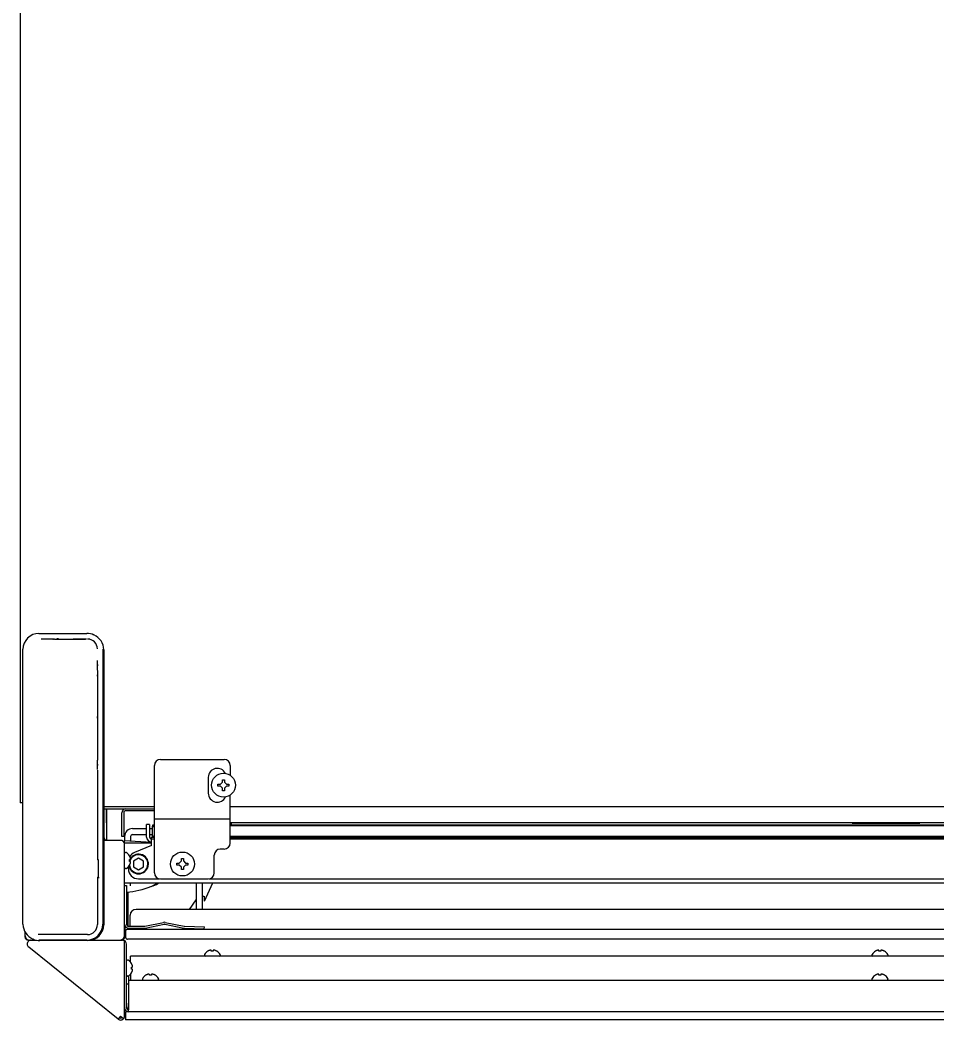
# Model space of a CAD drawing. Header units: millimetres. Extents: x 2482 to 7241, y 2335 to 6851.
# Drawn here: x 4976 to 5437, y 2356 to 2857 of the extents above; entities that cross this region are included whole.
import ezdxf

# ---------------------------------------------------------------- set-up
doc = ezdxf.new("R2010")
doc.units = ezdxf.units.MM
doc.header["$LTSCALE"] = 669.9
doc.layers.get('0').update_dxf_attribs({"linetype": 'CONTINUOUS'})
doc.layers.add('ASSI', color=7, linetype='CONTINUOUS')
doc.layers.add('GEOM', color=7, linetype='CONTINUOUS')

msp = doc.modelspace()

# ---------------------------------------------------------------- linework, layer by layer
at = {"color": 7, "linetype": 'Continuous'}
for p, q in [((4986.67, 2546.87), (4993.33, 2546.87)), ((4992.5, 2546.78), (4992.5, 2546.87)), ((5002.67, 2546.87), (5009.33, 2546.87)), ((5002.67, 2546.78), (5008.5, 2546.78)), ((5008.5, 2546.78), (5008.5, 2546.87)), ((5011.1, 2546.65), (5011.17, 2546.57)), ((5014.94, 2535.63), (5014.94, 2536.03)), ((5014.94, 2531.23), (5014.94, 2531.26)), ((5014.94, 2485.63), (5014.94, 2486.03)), ((5014.94, 2481.23), (5014.94, 2481.26)), ((5075.35, 2472.93), (5075.35, 2473.93)), ((5075.35, 2473.93), (5076.54, 2473.93)), ((5076.54, 2473.93), (5077.6, 2474.99)), ((5077.6, 2474.99), (5077.6, 2476.18)), ((5077.6, 2476.18), (5078.6, 2476.18)), ((5078.6, 2476.18), (5078.6, 2474.99)), ((5078.6, 2474.99), (5079.66, 2473.93)), ((5079.66, 2473.93), (5080.85, 2473.93)), ((5080.85, 2473.93), (5080.85, 2472.93)), ((5076.54, 2472.93), (5075.35, 2472.93)), ((5077.6, 2471.87), (5076.54, 2472.93)), ((5077.6, 2470.68), (5077.6, 2471.87)), ((5078.6, 2470.68), (5077.6, 2470.68)), ((5079.66, 2472.93), (5078.6, 2471.87)), ((5078.6, 2471.87), (5078.6, 2470.68)), ((5080.85, 2472.93), (5079.66, 2472.93)), ((5081.5, 2454.73), (5759.75, 2454.73)), ((5393.57, 2454.73), (5393.55, 2454.38)), ((5393.55, 2454.38), (5427.5, 2454.38)), ((5427.5, 2454.38), (5427.47, 2454.73)), ((5018.5, 2446.13), (5018.5, 2446.42)), ((5028.39, 2444.43), (5042, 2444.43)), ((5028.5, 2397.43), (5028.5, 2443.83)), ((5030.94, 2437.93), (5030.98, 2437.93)), ((5030.94, 2436.13), (5031.5, 2436.13)), ((5031.5, 2435.13), (5030.94, 2435.13)), ((5031.5, 2436.2), (5031.5, 2436.22)), ((5031.5, 2435.06), (5031.5, 2435.13)), ((5054.75, 2433.38), (5054.75, 2434.38)), ((5054.75, 2434.38), (5055.94, 2434.38)), ((5055.94, 2434.38), (5057, 2435.44)), ((5057, 2435.44), (5057, 2436.63)), ((5057, 2436.63), (5058, 2436.63)), ((5058, 2436.63), (5058, 2435.44)), ((5058, 2435.44), (5059.06, 2434.38)), ((5059.06, 2434.38), (5060.25, 2434.38)), ((5060.25, 2434.38), (5060.25, 2433.38)), ((5030.98, 2433.33), (5030.94, 2433.33)), ((5055.94, 2433.38), (5054.75, 2433.38)), ((5057, 2432.32), (5055.94, 2433.38)), ((5057, 2431.13), (5057, 2432.32)), ((5058, 2431.13), (5057, 2431.13)), ((5059.06, 2433.38), (5058, 2432.32)), ((5058, 2432.32), (5058, 2431.13)), ((5060.25, 2433.38), (5059.06, 2433.38)), ((5028.5, 2424.43), (5786.5, 2424.43)), ((5028.5, 2423.13), (5029.5, 2423.13)), ((5041.71, 2422.55), (5041.79, 2422.59)), ((5041.79, 2422.59), (5042.76, 2423.13)), ((5042.76, 2423.13), (5042.79, 2423.14)), ((5042.79, 2423.14), (5042.79, 2423.15)), ((5042.79, 2423.15), (5042.79, 2423.15)), ((5042.79, 2423.15), (5042.8, 2423.15)), ((5042.82, 2423.09), (5042.89, 2423.13)), ((5042.82, 2423.09), (5042.87, 2423)), ((5042.98, 2423.06), (5042.87, 2423)), ((5042.87, 2423), (5042.87, 2423)), ((5042.89, 2423.13), (5043.08, 2423.23)), ((5030.5, 2401.63), (5034.5, 2401.63)), ((5058.47, 2401.63), (5068.47, 2401.3)), ((5068.47, 2401.3), (5068.5, 2402.29)), ((4978.5, 2398.13), (4978.5, 2397.43)), ((4980.3, 2395.63), (4981, 2395.63)), ((5070.2, 2390.07), (5070.2, 2390.11)), ((5071.57, 2390.63), (5071.5, 2390.63)), ((5072, 2390.07), (5072, 2390.63)), ((5073, 2390.63), (5073, 2390.07)), ((5073.43, 2390.63), (5073.41, 2390.64)), ((5074.8, 2390.11), (5074.8, 2390.07)), ((5405.2, 2390.07), (5405.2, 2390.11)), ((5406.57, 2390.63), (5406.5, 2390.63)), ((5407, 2390.07), (5407, 2390.63)), ((5408, 2390.63), (5408, 2390.07)), ((5408.43, 2390.63), (5408.41, 2390.64)), ((5409.8, 2390.11), (5409.8, 2390.07)), ((5031.94, 2383.93), (5031.98, 2383.93)), ((5031.94, 2382.13), (5032.5, 2382.13)), ((5032.5, 2381.13), (5031.94, 2381.13)), ((5031.98, 2379.33), (5031.94, 2379.33)), ((5032.5, 2382.2), (5032.5, 2382.22)), ((5032.5, 2381.06), (5032.5, 2381.13)), ((5040.57, 2378.63), (5040.5, 2378.63)), ((5041, 2378.07), (5041, 2378.63)), ((5042, 2378.63), (5042, 2378.07)), ((5042.43, 2378.63), (5042.41, 2378.64)), ((5406.57, 2378.63), (5406.5, 2378.63)), ((5407, 2378.07), (5407, 2378.63)), ((5408, 2378.63), (5408, 2378.07)), ((5408.43, 2378.63), (5408.41, 2378.64)), ((5039.2, 2378.07), (5039.2, 2378.11)), ((5043.8, 2378.11), (5043.8, 2378.07)), ((5405.2, 2378.07), (5405.2, 2378.11)), ((5409.8, 2378.11), (5409.8, 2378.07))]:
    msp.add_line(p, q, dxfattribs=at)
at = {"linetype": 'Continuous'}
for p, q in [((5029.5, 2423.13), (5029.5, 2403.63)), ((5030.5, 2402.63), (5034.5, 2402.63)), ((5058.51, 2402.63), (5068.5, 2402.29))]:
    msp.add_line(p, q, dxfattribs=at)
at = {"color": 7, "linetype": 'Continuous'}
for centre in [(5078.1, 2473.43), (5057.5, 2433.88)]:
    msp.add_circle(centre, 6, dxfattribs=at)
for centre, radius, start, end in [((4994.57, 2519.39), 27.48, 88.5682, 90.0359), ((5000.29, 2537.89), 13.92, 39.024, 39.6495), ((5008.5, 2533.63), 6.37, 357.5262, 2.7291), ((4987.41, 2528.84), 27.52, 358.5693, 0.0356), ((4987.46, 2507.81), 27.48, 358.5682, 0.0359), ((5008.5, 2483.63), 6.37, 357.5262, 2.7291), ((5018, 2446.13), 0.5, 270, 360), ((5012.5, 2440.68), 8.45, 46.2253, 49.274), ((5018, 2446.42), 0.5, 0, 46.2253), ((5026.7, 2443.83), 1.8, 0, 89.7245), ((5026.89, 2435.44), 4.75, 28.9687, 31.5341), ((5027.19, 2435.63), 3.79, 0.0089, 7.5987), ((5027.19, 2435.63), 3.79, 352.4013, 359.9911), ((5026.9, 2435.45), 4.75, 28.0074, 28.9684), ((5026.9, 2435.45), 4.75, 26.6813, 28.0074), ((5026.9, 2435.45), 4.74, 25.5402, 26.6812), ((5026.91, 2435.45), 4.74, 24.5722, 25.5402), ((5026.91, 2435.81), 4.74, 334.4598, 335.4278), ((5026.91, 2435.45), 4.73, 23.3175, 24.5722), ((5026.91, 2435.81), 4.73, 335.4278, 336.6825), ((5026.91, 2435.45), 4.73, 22.5474, 23.3174), ((5026.91, 2435.81), 4.73, 336.6826, 337.4526), ((5026.92, 2435.46), 4.72, 21.0025, 22.5476), ((5026.92, 2435.8), 4.72, 337.4524, 338.9975), ((5026.93, 2435.46), 4.72, 20.5181, 21.0023), ((5026.93, 2435.8), 4.72, 338.9977, 339.4819), ((5026.94, 2435.46), 4.7, 18.4656, 20.5187), ((5026.94, 2435.8), 4.7, 339.4813, 341.5344), ((5026.96, 2435.47), 4.68, 17.3773, 18.465), ((5026.96, 2435.79), 4.68, 341.535, 342.6227), ((5026.97, 2435.47), 4.67, 16.3949, 17.3772), ((5026.97, 2435.79), 4.67, 342.6228, 343.6051), ((5027, 2435.48), 4.64, 14.3176, 16.3964), ((5027, 2435.78), 4.64, 343.6036, 345.6824), ((5029.51, 2436.38), 2.01, 5.1401, 7.2744), ((5029.53, 2436.38), 1.98, 4.2856, 5.1372), ((5029.54, 2436.38), 1.97, 355.3984, 356.7833), ((5029.51, 2436.38), 2.01, 352.7259, 354.7415), ((5029.53, 2434.88), 1.98, 4.6009, 5.2558), ((5029.54, 2434.88), 1.97, 3.2166, 4.6016), ((5029.53, 2434.88), 1.98, 354.8627, 355.7144), ((5029.51, 2434.88), 2.01, 352.7256, 354.8598), ((5029.54, 2436.38), 1.97, 3.0233, 4.286), ((5029.55, 2436.38), 1.96, 1.9964, 3.0228), ((5029.56, 2436.38), 1.95, 0.9261, 1.9964), ((5029.56, 2436.38), 1.95, 358.8459, 0.9258), ((5029.56, 2436.38), 1.96, 357.6233, 358.8455), ((5029.55, 2436.38), 1.96, 356.7841, 357.6235), ((5029.55, 2434.88), 1.96, 2.3765, 3.2159), ((5029.56, 2434.88), 1.95, 1.1544, 2.3767), ((5029.56, 2434.88), 1.95, 359.0741, 1.1541), ((5029.56, 2434.88), 1.95, 358.0037, 359.0738), ((5029.55, 2434.88), 1.96, 356.9771, 358.0037), ((5029.54, 2434.88), 1.97, 355.714, 356.9767), ((5035.5, 2433.88), 5.5, 195.474, 200.7692), ((5026.89, 2435.82), 4.75, 328.4659, 331.0313), ((5026.9, 2435.81), 4.75, 331.0316, 331.9926), ((5026.9, 2435.81), 4.75, 331.9926, 333.3187), ((5026.9, 2435.81), 4.74, 333.3188, 334.4598), ((4852.42, 2767.53), 393.5, 298.9345, 299.3159), ((5024.5, 2468.43), 49, 292.0345, 296.0015), ((4936.44, 2621.15), 224.92, 298.2726, 298.9989), ((4934.96, 2623.95), 227.99, 298.3105, 298.9368), ((5024.5, 2468.43), 49, 275.864, 290.5685), ((5024.5, 2468.43), 48.9, 291.4457, 292.0112), ((5030.5, 2403.63), 2, 180, 270), ((4980.3, 2397.43), 1.8, 180, 270), ((5026.7, 2397.43), 1.8, 270, 360), ((5072.7, 2386.01), 4.8, 121.3727, 149.6988), ((5072.69, 2386.02), 4.75, 118.9687, 121.5341), ((5072.68, 2386.03), 4.75, 118.0074, 118.9684), ((5072.68, 2386.03), 4.75, 116.6813, 118.0074), ((5072.68, 2386.03), 4.74, 115.5402, 116.6812), ((5072.68, 2386.04), 4.74, 114.5722, 115.5402), ((5072.68, 2386.04), 4.73, 113.3175, 114.5722), ((5072.68, 2386.04), 4.73, 112.5474, 113.3174), ((5072.67, 2386.05), 4.72, 111.0025, 112.5476), ((5072.67, 2386.06), 4.72, 110.5181, 111.0023), ((5072.67, 2386.07), 4.7, 108.4656, 110.5187), ((5072.66, 2386.09), 4.68, 107.3773, 108.465), ((5072.66, 2386.1), 4.67, 106.3949, 107.3772), ((5072.65, 2386.13), 4.64, 104.3176, 106.3964), ((5071.75, 2388.66), 1.98, 94.6009, 95.2558), ((5071.75, 2388.67), 1.97, 93.2166, 94.6016), ((5071.75, 2388.68), 1.96, 92.3765, 93.2159), ((5071.75, 2388.69), 1.95, 91.1544, 92.3767), ((5071.75, 2388.69), 1.95, 89.0741, 91.1541), ((5071.75, 2388.69), 1.95, 88.0037, 89.0738), ((5071.75, 2388.68), 1.96, 86.9771, 88.0037), ((5071.75, 2388.67), 1.97, 85.714, 86.9767), ((5071.75, 2388.66), 1.98, 84.8627, 85.7144), ((5071.75, 2388.64), 2.01, 82.7256, 84.8598), ((5072.5, 2386.31), 3.8, 82.4351, 97.5649), ((5073.25, 2388.64), 2.01, 95.1401, 97.2744), ((5073.25, 2388.66), 1.98, 94.2856, 95.1372), ((5073.25, 2388.67), 1.97, 93.0233, 94.286), ((5073.25, 2388.68), 1.96, 91.9964, 93.0228), ((5073.25, 2388.69), 1.95, 90.9261, 91.9964), ((5073.25, 2388.69), 1.95, 88.8459, 90.9258), ((5073.25, 2388.69), 1.96, 87.6233, 88.8455), ((5073.25, 2388.68), 1.96, 86.7841, 87.6235), ((5073.25, 2388.67), 1.97, 85.3984, 86.7833), ((5073.25, 2388.64), 2.01, 82.7259, 84.7415), ((5072.35, 2386.13), 4.64, 73.6036, 75.6824), ((5072.34, 2386.1), 4.67, 72.6228, 73.6051), ((5072.34, 2386.09), 4.68, 71.535, 72.6227), ((5072.33, 2386.07), 4.7, 69.4813, 71.5344), ((5072.33, 2386.06), 4.72, 68.9977, 69.4819), ((5072.33, 2386.05), 4.72, 67.4524, 68.9975), ((5072.32, 2386.04), 4.73, 66.6826, 67.4526), ((5072.32, 2386.04), 4.73, 65.4278, 66.6825), ((5072.32, 2386.04), 4.74, 64.4598, 65.4278), ((5072.32, 2386.03), 4.74, 63.3188, 64.4598), ((5072.32, 2386.03), 4.75, 61.9926, 63.3187), ((5072.32, 2386.03), 4.75, 61.0316, 61.9926), ((5072.31, 2386.02), 4.75, 58.4659, 61.0313), ((5072.3, 2386.01), 4.8, 30.3012, 58.6273), ((5407.7, 2386.01), 4.8, 121.3727, 149.6988), ((5407.69, 2386.02), 4.75, 118.9687, 121.5341), ((5407.68, 2386.03), 4.75, 118.0074, 118.9684), ((5407.68, 2386.03), 4.75, 116.6813, 118.0074), ((5407.68, 2386.03), 4.74, 115.5402, 116.6812), ((5407.68, 2386.04), 4.74, 114.5722, 115.5402), ((5407.68, 2386.04), 4.73, 113.3175, 114.5722), ((5407.68, 2386.04), 4.73, 112.5474, 113.3174), ((5407.67, 2386.05), 4.72, 111.0025, 112.5476), ((5407.67, 2386.06), 4.72, 110.5181, 111.0023), ((5407.67, 2386.07), 4.7, 108.4656, 110.5187), ((5407.66, 2386.09), 4.68, 107.3773, 108.465), ((5407.66, 2386.1), 4.67, 106.3949, 107.3772), ((5407.65, 2386.13), 4.64, 104.3176, 106.3964), ((5406.75, 2388.66), 1.98, 94.6009, 95.2558), ((5406.75, 2388.67), 1.97, 93.2166, 94.6016), ((5406.75, 2388.68), 1.96, 92.3765, 93.2159), ((5406.75, 2388.69), 1.95, 91.1544, 92.3767), ((5406.75, 2388.69), 1.95, 89.0741, 91.1541), ((5406.75, 2388.69), 1.95, 88.0037, 89.0738), ((5406.75, 2388.68), 1.96, 86.9771, 88.0037), ((5406.75, 2388.67), 1.97, 85.714, 86.9767), ((5406.75, 2388.66), 1.98, 84.8627, 85.7144), ((5406.75, 2388.64), 2.01, 82.7256, 84.8598), ((5407.5, 2386.31), 3.8, 82.4351, 97.5649), ((5408.25, 2388.64), 2.01, 95.1401, 97.2744), ((5408.25, 2388.66), 1.98, 94.2856, 95.1372), ((5408.25, 2388.67), 1.97, 93.0233, 94.286), ((5408.25, 2388.68), 1.96, 91.9964, 93.0228), ((5408.25, 2388.69), 1.95, 90.9261, 91.9964), ((5408.25, 2388.69), 1.95, 88.8459, 90.9258), ((5408.25, 2388.69), 1.96, 87.6233, 88.8455), ((5408.25, 2388.68), 1.96, 86.7841, 87.6235), ((5408.25, 2388.67), 1.97, 85.3984, 86.7833), ((5408.25, 2388.64), 2.01, 82.7259, 84.7415), ((5407.35, 2386.13), 4.64, 73.6036, 75.6824), ((5407.34, 2386.1), 4.67, 72.6228, 73.6051), ((5407.34, 2386.09), 4.68, 71.535, 72.6227), ((5407.33, 2386.07), 4.7, 69.4813, 71.5344), ((5407.33, 2386.06), 4.72, 68.9977, 69.4819), ((5407.33, 2386.05), 4.72, 67.4524, 68.9975), ((5407.32, 2386.04), 4.73, 66.6826, 67.4526), ((5407.32, 2386.04), 4.73, 65.4278, 66.6825), ((5407.32, 2386.04), 4.74, 64.4598, 65.4278), ((5407.32, 2386.03), 4.74, 63.3188, 64.4598), ((5407.32, 2386.03), 4.75, 61.9926, 63.3187), ((5407.32, 2386.03), 4.75, 61.0316, 61.9926), ((5407.31, 2386.02), 4.75, 58.4659, 61.0313), ((5407.3, 2386.01), 4.8, 30.3012, 58.6273), ((5027.89, 2381.44), 4.75, 28.9687, 31.5341), ((5027.9, 2381.45), 4.75, 28.0074, 28.9684), ((5027.9, 2381.45), 4.75, 26.6813, 28.0074), ((5028.19, 2381.63), 3.79, 5.0778, 7.5988), ((5028.19, 2381.63), 3.79, 352.4012, 354.9222), ((5027.89, 2381.82), 4.75, 328.4659, 331.0313), ((5028.2, 2381.63), 3.78, 2.5427, 5.0772), ((5028.2, 2381.63), 3.78, 354.9228, 357.4573), ((5028.2, 2381.63), 3.77, 357.4579, 2.5421), ((5027.9, 2381.81), 4.75, 331.0316, 331.9926), ((5027.9, 2381.81), 4.75, 331.9926, 333.3187), ((5027.9, 2381.45), 4.74, 25.5402, 26.6812), ((5027.9, 2381.81), 4.74, 333.3188, 334.4598), ((5027.91, 2381.45), 4.74, 24.5722, 25.5402), ((5027.91, 2381.81), 4.74, 334.4598, 335.4278), ((5027.91, 2381.45), 4.73, 23.3175, 24.5722), ((5027.91, 2381.81), 4.73, 335.4278, 336.6825), ((5027.91, 2381.45), 4.73, 22.5474, 23.3174), ((5027.91, 2381.81), 4.73, 336.6826, 337.4526), ((5027.92, 2381.46), 4.72, 21.0025, 22.5476), ((5027.92, 2381.8), 4.72, 337.4524, 338.9975), ((5027.93, 2381.46), 4.72, 20.5181, 21.0023), ((5027.93, 2381.8), 4.72, 338.9977, 339.4819), ((5027.94, 2381.46), 4.7, 18.4656, 20.5187), ((5027.94, 2381.8), 4.7, 339.4813, 341.5344), ((5027.96, 2381.47), 4.68, 17.3773, 18.465), ((5027.96, 2381.79), 4.68, 341.535, 342.6227), ((5027.97, 2381.47), 4.67, 16.3949, 17.3772), ((5027.97, 2381.79), 4.67, 342.6228, 343.6051), ((5028, 2381.48), 4.64, 14.3176, 16.3964), ((5028, 2381.78), 4.64, 343.6036, 345.6824), ((5030.51, 2382.38), 2.01, 5.1401, 7.2744), ((5030.53, 2382.38), 1.98, 4.2856, 5.1372), ((5030.54, 2382.38), 1.97, 355.3984, 356.7833), ((5030.51, 2382.38), 2.01, 352.7259, 354.7415), ((5030.53, 2380.88), 1.98, 4.6009, 5.2558), ((5030.54, 2380.88), 1.97, 3.2166, 4.6016), ((5030.53, 2380.88), 1.98, 354.8627, 355.7144), ((5030.51, 2380.88), 2.01, 352.7256, 354.8598), ((5030.54, 2382.38), 1.97, 3.0233, 4.286), ((5030.55, 2382.38), 1.96, 1.9964, 3.0228), ((5030.56, 2382.38), 1.95, 0.9261, 1.9964), ((5030.56, 2382.38), 1.95, 358.8459, 0.9258), ((5030.56, 2382.38), 1.96, 357.6233, 358.8455), ((5030.55, 2382.38), 1.96, 356.7841, 357.6235), ((5030.55, 2380.88), 1.96, 2.3765, 3.2159), ((5030.56, 2380.88), 1.95, 1.1544, 2.3767), ((5030.56, 2380.88), 1.95, 359.0741, 1.1541), ((5030.56, 2380.88), 1.95, 358.0037, 359.0738), ((5030.55, 2380.88), 1.96, 356.9771, 358.0037), ((5030.54, 2380.88), 1.97, 355.714, 356.9767), ((5041.66, 2374.1), 4.67, 106.3949, 107.3772), ((5041.65, 2374.13), 4.64, 104.3176, 106.3964), ((5040.75, 2376.66), 1.98, 94.6009, 95.2558), ((5040.75, 2376.67), 1.97, 93.2166, 94.6016), ((5040.75, 2376.68), 1.96, 92.3765, 93.2159), ((5040.75, 2376.69), 1.95, 91.1544, 92.3767), ((5040.75, 2376.69), 1.95, 89.0741, 91.1541), ((5040.75, 2376.69), 1.95, 88.0037, 89.0738), ((5040.75, 2376.68), 1.96, 86.9771, 88.0037), ((5040.75, 2376.67), 1.97, 85.714, 86.9767), ((5040.75, 2376.66), 1.98, 84.8627, 85.7144), ((5040.75, 2376.64), 2.01, 82.7256, 84.8598), ((5042.25, 2376.64), 2.01, 95.1401, 97.2744), ((5042.25, 2376.66), 1.98, 94.2856, 95.1372), ((5042.25, 2376.67), 1.97, 93.0233, 94.286), ((5042.25, 2376.68), 1.96, 91.9964, 93.0228), ((5042.25, 2376.69), 1.95, 90.9261, 91.9964), ((5042.25, 2376.69), 1.95, 88.8459, 90.9258), ((5042.25, 2376.69), 1.96, 87.6233, 88.8455), ((5042.25, 2376.68), 1.96, 86.7841, 87.6235), ((5042.25, 2376.67), 1.97, 85.3984, 86.7833), ((5042.25, 2376.64), 2.01, 82.7259, 84.7415), ((5041.35, 2374.13), 4.64, 73.6036, 75.6824), ((5041.34, 2374.1), 4.67, 72.6228, 73.6051), ((5407.66, 2374.1), 4.67, 106.3949, 107.3772), ((5407.65, 2374.13), 4.64, 104.3176, 106.3964), ((5406.75, 2376.66), 1.98, 94.6009, 95.2558), ((5406.75, 2376.67), 1.97, 93.2166, 94.6016), ((5406.75, 2376.68), 1.96, 92.3765, 93.2159), ((5406.75, 2376.69), 1.95, 91.1544, 92.3767), ((5406.75, 2376.69), 1.95, 89.0741, 91.1541), ((5406.75, 2376.69), 1.95, 88.0037, 89.0738), ((5406.75, 2376.68), 1.96, 86.9771, 88.0037), ((5406.75, 2376.67), 1.97, 85.714, 86.9767), ((5406.75, 2376.66), 1.98, 84.8627, 85.7144), ((5406.75, 2376.64), 2.01, 82.7256, 84.8598), ((5408.25, 2376.64), 2.01, 95.1401, 97.2744), ((5408.25, 2376.66), 1.98, 94.2856, 95.1372), ((5408.25, 2376.67), 1.97, 93.0233, 94.286), ((5408.25, 2376.68), 1.96, 91.9964, 93.0228), ((5408.25, 2376.69), 1.95, 90.9261, 91.9964), ((5408.25, 2376.69), 1.95, 88.8459, 90.9258), ((5408.25, 2376.69), 1.96, 87.6233, 88.8455), ((5408.25, 2376.68), 1.96, 86.7841, 87.6235), ((5408.25, 2376.67), 1.97, 85.3984, 86.7833), ((5408.25, 2376.64), 2.01, 82.7259, 84.7415), ((5407.35, 2374.13), 4.64, 73.6036, 75.6824), ((5407.34, 2374.1), 4.67, 72.6228, 73.6051), ((5041.7, 2374.01), 4.8, 121.3727, 149.6988), ((5041.69, 2374.02), 4.75, 118.9687, 121.5341), ((5041.68, 2374.03), 4.75, 118.0074, 118.9684), ((5041.68, 2374.03), 4.75, 116.6813, 118.0074), ((5041.68, 2374.03), 4.74, 115.5402, 116.6812), ((5041.68, 2374.04), 4.74, 114.5722, 115.5402), ((5041.68, 2374.04), 4.73, 113.3175, 114.5722), ((5041.68, 2374.04), 4.73, 112.5474, 113.3174), ((5041.67, 2374.05), 4.72, 111.0025, 112.5476), ((5041.67, 2374.06), 4.72, 110.5181, 111.0023), ((5041.67, 2374.07), 4.7, 108.4656, 110.5187), ((5041.66, 2374.09), 4.68, 107.3773, 108.465), ((5041.5, 2374.31), 3.8, 82.4351, 97.5649), ((5041.34, 2374.09), 4.68, 71.535, 72.6227), ((5041.33, 2374.07), 4.7, 69.4813, 71.5344), ((5041.33, 2374.06), 4.72, 68.9977, 69.4819), ((5041.33, 2374.05), 4.72, 67.4524, 68.9975), ((5041.32, 2374.04), 4.73, 66.6826, 67.4526), ((5041.32, 2374.04), 4.73, 65.4278, 66.6825), ((5041.32, 2374.04), 4.74, 64.4598, 65.4278), ((5041.32, 2374.03), 4.74, 63.3188, 64.4598), ((5041.32, 2374.03), 4.75, 61.9926, 63.3187), ((5041.32, 2374.03), 4.75, 61.0316, 61.9926), ((5041.31, 2374.02), 4.75, 58.4659, 61.0313), ((5041.3, 2374.01), 4.8, 30.3012, 58.6273), ((5407.7, 2374.01), 4.8, 121.3727, 149.6988), ((5407.69, 2374.02), 4.75, 118.9687, 121.5341), ((5407.68, 2374.03), 4.75, 118.0074, 118.9684), ((5407.68, 2374.03), 4.75, 116.6813, 118.0074), ((5407.68, 2374.03), 4.74, 115.5402, 116.6812), ((5407.68, 2374.04), 4.74, 114.5722, 115.5402), ((5407.68, 2374.04), 4.73, 113.3175, 114.5722), ((5407.68, 2374.04), 4.73, 112.5474, 113.3174), ((5407.67, 2374.05), 4.72, 111.0025, 112.5476), ((5407.67, 2374.06), 4.72, 110.5181, 111.0023), ((5407.67, 2374.07), 4.7, 108.4656, 110.5187), ((5407.66, 2374.09), 4.68, 107.3773, 108.465), ((5407.5, 2374.31), 3.8, 82.4351, 97.5649), ((5407.34, 2374.09), 4.68, 71.535, 72.6227), ((5407.33, 2374.07), 4.7, 69.4813, 71.5344), ((5407.33, 2374.06), 4.72, 68.9977, 69.4819), ((5407.33, 2374.05), 4.72, 67.4524, 68.9975), ((5407.32, 2374.04), 4.73, 66.6826, 67.4526), ((5407.32, 2374.04), 4.73, 65.4278, 66.6825), ((5407.32, 2374.04), 4.74, 64.4598, 65.4278), ((5407.32, 2374.03), 4.74, 63.3188, 64.4598), ((5407.32, 2374.03), 4.75, 61.9926, 63.3187), ((5407.32, 2374.03), 4.75, 61.0316, 61.9926), ((5407.31, 2374.02), 4.75, 58.4659, 61.0313), ((5407.3, 2374.01), 4.8, 30.3012, 58.6273)]:
    msp.add_arc(centre, radius, start, end, dxfattribs=at)
at = {"linetype": 'Continuous'}
msp.add_arc((5030.5, 2403.63), 1, 180, 270, dxfattribs=at)
at = {"color": 7, "linetype": 'Continuous'}
for points, knots in [([(5010.51, 2546.84), (5010.63, 2546.83), (5010.77, 2546.78), (5010.98, 2546.8), (5011.01, 2546.77)], [0, 0, 0, 0, 0.696999, 1, 1, 1, 1]), ([(5014.93, 2510.14), (5014.93, 2510.09), (5014.94, 2509.86), (5014.94, 2509.62), (5014.94, 2509.43)], [0, 0, 0, 0, 0.190128, 1, 1, 1, 1]), ([(5014.93, 2489.11), (5014.93, 2489.06), (5014.94, 2488.83), (5014.94, 2488.59), (5014.94, 2488.4)], [0, 0, 0, 0, 0.189154, 1, 1, 1, 1])]:
    msp.add_open_spline(points, degree=3, knots=knots, dxfattribs=at)
for points in [[(5014.93, 2533.63), (5014.93, 2534.29), (5014.94, 2534.96), (5014.94, 2535.63)], [(5014.94, 2531.26), (5014.94, 2532.05), (5014.93, 2532.84), (5014.93, 2533.63)], [(5014.93, 2483.63), (5014.93, 2484.29), (5014.94, 2484.96), (5014.94, 2485.63)], [(5014.94, 2481.26), (5014.94, 2482.05), (5014.93, 2482.84), (5014.93, 2483.63)]]:
    msp.add_open_spline(points, degree=3, dxfattribs=at)
at = {"layer": 'ASSI', "color": 7, "linetype": 'Continuous'}
for p, q in [((5018.5, 2446.42), (5018.5, 2446.13)), ((5029.1, 2439.63), (5028.9, 2439.63)), ((5029.1, 2431.63), (5028.9, 2431.63)), ((5030.1, 2385.63), (5029.9, 2385.63)), ((5068.5, 2388.23), (5068.5, 2388.03)), ((5076.5, 2388.23), (5076.5, 2388.03)), ((5403.5, 2388.23), (5403.5, 2388.03)), ((5411.5, 2388.23), (5411.5, 2388.03)), ((5030.1, 2377.63), (5029.9, 2377.63)), ((5037.5, 2376.23), (5037.5, 2376.03)), ((5045.5, 2376.23), (5045.5, 2376.03)), ((5403.5, 2376.23), (5403.5, 2376.03)), ((5411.5, 2376.23), (5411.5, 2376.03))]:
    msp.add_line(p, q, dxfattribs=at)
for centre, radius, start, end in [((5012.5, 2440.68), 8.45, 46.2253, 49.2121), ((5028.9, 2439.23), 0.4, 90, 180), ((5029.1, 2439.23), 0.4, 59.6988, 90), ((5026.88, 2435.43), 4.8, 31.4579, 59.6988), ((5028.9, 2432.03), 0.4, 180, 270), ((5029.1, 2432.03), 0.4, 270, 300.3012), ((5026.88, 2435.83), 4.8, 300.3012, 328.5421), ((5072.7, 2386.01), 4.8, 121.3727, 149.6988), ((5072.3, 2386.01), 4.8, 30.3012, 58.6273), ((5407.7, 2386.01), 4.8, 121.3727, 149.6988), ((5407.3, 2386.01), 4.8, 30.3012, 58.6273), ((5029.9, 2385.23), 0.4, 90, 180), ((5030.1, 2385.23), 0.4, 59.6988, 90), ((5027.88, 2381.43), 4.8, 31.4579, 59.6988), ((5068.9, 2388.23), 0.4, 149.6988, 180), ((5068.9, 2388.03), 0.4, 180, 270), ((5076.1, 2388.03), 0.4, 270, 360), ((5076.1, 2388.23), 0.4, 0, 30.3012), ((5403.9, 2388.23), 0.4, 149.6988, 180), ((5403.9, 2388.03), 0.4, 180, 270), ((5411.1, 2388.03), 0.4, 270, 360), ((5411.1, 2388.23), 0.4, 0, 30.3012), ((5027.88, 2381.83), 4.8, 300.3012, 328.5421), ((5029.9, 2378.03), 0.4, 180, 270), ((5030.1, 2378.03), 0.4, 270, 300.3012), ((5037.9, 2376.23), 0.4, 149.6988, 180), ((5037.9, 2376.03), 0.4, 180, 270), ((5041.7, 2374.01), 4.8, 121.3727, 149.6988), ((5041.3, 2374.01), 4.8, 30.3012, 58.6273), ((5045.1, 2376.03), 0.4, 270, 360), ((5045.1, 2376.23), 0.4, 0, 30.3012), ((5403.9, 2376.23), 0.4, 149.6988, 180), ((5403.9, 2376.03), 0.4, 180, 270), ((5407.7, 2374.01), 4.8, 121.3727, 149.6988), ((5407.3, 2374.01), 4.8, 30.3012, 58.6273), ((5411.1, 2376.03), 0.4, 270, 360), ((5411.1, 2376.23), 0.4, 0, 30.3012)]:
    msp.add_arc(centre, radius, start, end, dxfattribs=at)
at = {"layer": 'GEOM', "linetype": 'Continuous'}
for p, q in [((4976, 3239.13), (4976, 2464.63)), ((5046.5, 2486.38), (5078.5, 2486.38)), ((5043.5, 2429.38), (5043.5, 2483.38)), ((5081.5, 2483.38), (5081.5, 2478.34)), ((5070.5, 2477.38), (5070.5, 2469.38)), ((4977.5, 2464.63), (4976, 2464.63)), ((5081.5, 2444.38), (5081.5, 2468.52)), ((5043.5, 2462.63), (5018, 2462.63)), ((5018, 2461.63), (5043.5, 2461.63)), ((5027.1, 2447.63), (5027.1, 2459.63)), ((5786.5, 2462.63), (5081.5, 2462.63)), ((5081.5, 2456.38), (5043.5, 2456.38)), ((5032.5, 2451.63), (5039.5, 2451.63)), ((5041, 2453.63), (5041, 2447.43)), ((5041, 2451.63), (5042.5, 2451.63)), ((5028.5, 2447.63), (5028.5, 2445.43)), ((5042, 2447.43), (5042.79, 2447.43)), ((5042, 2443.13), (5042, 2446.43)), ((5043.5, 2446.43), (5042, 2446.43)), ((5773, 2446.43), (5081.5, 2446.43)), ((5042, 2443.13), (5033.52, 2439.69)), ((5078.5, 2441.38), (5076.5, 2441.38)), ((5073.5, 2429.38), (5073.5, 2438.38)), ((5030.4, 2431.43), (5030.4, 2432.6)), ((5035.4, 2426.43), (5046.06, 2426.43)), ((5046.5, 2426.38), (5070.5, 2426.38)), ((5064.5, 2411.1), (5064.5, 2424.43)), ((5070.94, 2426.43), (5779.6, 2426.43)), ((5060.98, 2411.13), (5064.32, 2415.86)), ((5064.32, 2415.86), (5064.42, 2416.03)), ((5738.31, 2411.13), (5034.25, 2411.13)), ((5031.25, 2402.63), (5031.25, 2408.13)), ((5038.67, 2402.65), (5048.07, 2404.59)), ((5048.87, 2404.59), (5058.34, 2402.65)), ((5028.75, 2398.63), (5028.75, 2402.72)), ((5031.25, 2401.13), (5031.25, 2401.63)), ((5034.5, 2402.63), (5038.47, 2402.63)), ((4981.33, 2395.63), (4984.22, 2395.63)), ((5011.78, 2395.63), (5027.48, 2395.63)), ((5028.48, 2357.33), (5028.48, 2394.63)), ((5025.25, 2356.04), (4980.43, 2392.07)), ((5030.5, 2375.63), (5784.5, 2375.63)), ((5030.5, 2375.63), (5030.5, 2360.63)), ((5026.5, 2357.6), (5025.25, 2356.04)), ((5026.5, 2357.6), (5027.8, 2356.55))]:
    msp.add_line(p, q, dxfattribs=at)
at = {"layer": 'GEOM', "color": 7, "linetype": 'Continuous'}
for p, q in [((4985.5, 2549.63), (5009.5, 2549.63)), ((4992.5, 2546.78), (4986.67, 2546.78)), ((4992.51, 2546.77), (4992.83, 2546.77)), ((4993.33, 2546.77), (5002.49, 2546.77)), ((5008.51, 2546.77), (5008.83, 2546.77)), ((4977.5, 2403.63), (4977.5, 2541.63)), ((5017.5, 2541.63), (5017.5, 2403.63)), ((5018, 2541.43), (5018, 2403.43)), ((5014.84, 2533.93), (5014.84, 2533.36)), ((5014.84, 2531), (5014.84, 2485.92)), ((5014.84, 2483.93), (5014.84, 2483.36)), ((5014.84, 2481), (5014.84, 2436.06)), ((5019.19, 2461.63), (5019.19, 2454.52)), ((5019.5, 2445.63), (5019.5, 2461.63)), ((5028.1, 2459.63), (5028.1, 2447.63)), ((5043.5, 2460.63), (5029.1, 2460.63)), ((5082, 2454.73), (5082, 2453.43)), ((5039.5, 2447.43), (5039.5, 2453.63)), ((5041, 2453.63), (5039.5, 2453.63)), ((5042.5, 2453.43), (5042.5, 2452.94)), ((5043.5, 2453.43), (5042.5, 2453.43)), ((5042.5, 2452.23), (5042.5, 2452.93)), ((5042.9, 2452.93), (5042.5, 2452.93)), ((5042.5, 2447.43), (5042.5, 2452.13)), ((5772.5, 2453.43), (5081.5, 2453.43)), ((5081.5, 2453.13), (5771.5, 2453.13)), ((5026.71, 2445.63), (5018, 2445.63)), ((5028.1, 2447.63), (5027.1, 2447.63)), ((5028.47, 2398.13), (5028.47, 2443.88)), ((5028.5, 2444.43), (5028.5, 2445.43)), ((5041.99, 2444.72), (5028.5, 2445.43)), ((5031.5, 2447.63), (5031.5, 2445.27)), ((5032.5, 2448.63), (5039.5, 2448.63)), ((5041, 2448.63), (5042.5, 2448.63)), ((5042, 2446.43), (5042, 2447.43)), ((5043.5, 2447.63), (5042.63, 2447.63)), ((5772.37, 2447.63), (5081.5, 2447.63)), ((5081.5, 2447.13), (5771.5, 2447.13)), ((5087.5, 2447.13), (5087.5, 2447.63)), ((5015.03, 2435.93), (5014.84, 2436.06)), ((5015.25, 2435.93), (5015.03, 2435.93)), ((5015.25, 2436.13), (5015.25, 2426.93)), ((5035.5, 2436.77), (5033, 2435.32)), ((5033, 2435.32), (5033, 2432.44)), ((5038, 2435.32), (5035.5, 2436.77)), ((5038, 2432.44), (5038, 2435.32)), ((5033, 2432.44), (5035.5, 2430.99)), ((5035.5, 2430.99), (5038, 2432.44)), ((5014.84, 2427.2), (5014.84, 2403.48)), ((5015.25, 2427.13), (5014.84, 2427.13)), ((5015.75, 2426.93), (5014.84, 2426.93)), ((5031.5, 2422.91), (5031.5, 2424.43)), ((5067.5, 2411.1), (5067.5, 2424.43)), ((5068.5, 2415.31), (5072.79, 2424.43)), ((5030.25, 2402.63), (5030.25, 2419.84)), ((5068.5, 2415.31), (5068.5, 2417.78)), ((4978.5, 2399.82), (4978.5, 2398.13)), ((5029, 2400.13), (5029, 2397.13)), ((5030, 2401.13), (5785, 2401.13)), ((5030.25, 2401.13), (5030.25, 2401.63)), ((5034.5, 2401.63), (5038.47, 2401.63)), ((5038.88, 2401.67), (5048.27, 2403.61)), ((5048.67, 2403.61), (5058.14, 2401.67)), ((4981, 2395.63), (4981.05, 2395.63)), ((5009.85, 2398.49), (4985.15, 2398.49)), ((5009.5, 2395.63), (4985.5, 2395.63)), ((5010, 2395.43), (4986, 2395.43)), ((5026.46, 2395.68), (5027.15, 2395.93)), ((5027.15, 2395.93), (5027.73, 2396.36)), ((5029.5, 2361.63), (5029.5, 2393.63)), ((5785, 2396.13), (5030, 2396.13)), ((5783.5, 2387.63), (5031.5, 2387.63)), ((5031.5, 2384.55), (5031.5, 2387.63)), ((5031.5, 2378.71), (5031.5, 2375.63)), ((5030.5, 2373.63), (5029.5, 2373.63)), ((5030.5, 2377.83), (5030.5, 2375.63)), ((5030.35, 2364.13), (5030.08, 2360.73)), ((5030.5, 2364.13), (5030.35, 2364.13)), ((5028.5, 2358.63), (5029, 2358.63)), ((5786, 2359.63), (5029, 2359.63)), ((5029, 2359.63), (5029, 2355.63)), ((5030.5, 2359.63), (5030.5, 2360.63)), ((5786, 2355.63), (5029, 2355.63))]:
    msp.add_line(p, q, dxfattribs=at)
for points in [[(5028.47, 2443.88), (5028.44, 2444.18), (5028.28, 2444.68), (5027.96, 2445.11), (5027.54, 2445.42), (5027.03, 2445.6), (5026.71, 2445.63)], [(5027.73, 2396.36), (5028.17, 2396.94), (5028.42, 2397.62), (5028.47, 2398.13)]]:
    msp.add_lwpolyline(points, dxfattribs=at)
for centre, radius, start, end in [((4985.5, 2541.63), 8, 90, 180), ((5009.5, 2541.63), 8, 63.4932, 90), ((5009.85, 2541.78), 4.99, 360, 90), ((5010, 2541.43), 8, 0, 67.3701), ((5029.1, 2459.63), 1, 90, 180), ((5043.5, 2452.13), 1, 90, 180), ((5032.5, 2447.63), 1, 90, 180), ((5042, 2447.43), 2.5, 180, 270), ((5043.5, 2448.13), 1, 180, 270), ((5035.5, 2433.88), 4.95, 191.6836, 144.8036), ((5035.5, 2433.88), 4.65, 188.1022, 149.2413), ((5035.5, 2433.88), 4.95, 152.8738, 156.6149), ((5035.5, 2433.88), 4.65, 151.0118, 164.3452), ((4985.5, 2403.63), 8, 180, 247.3701), ((5009.5, 2403.63), 8, 270, 360), ((5009.85, 2403.48), 4.99, 270, 0), ((5010, 2403.43), 8, 270, 360), ((5030, 2400.13), 1, 90, 180), ((5038.47, 2403.63), 2, 270, 281.66), ((5048.47, 2402.63), 1, 78.4217, 101.66), ((5058.54, 2403.63), 2, 258.4217, 268.0817), ((4981, 2398.13), 2.5, 179.9984, 270.0016), ((4986, 2403.43), 8, 243.4932, 270), ((5027.5, 2393.63), 2, 0, 90), ((5030, 2397.13), 1, 180, 270), ((5030.5, 2361.63), 1, 180, 270), ((5026.5, 2357.6), 1, 231.2073, 321.2073)]:
    msp.add_arc(centre, radius, start, end, dxfattribs=at)
at = {"layer": 'GEOM', "linetype": 'Continuous'}
for centre, radius, start, end in [((5046.5, 2483.38), 3, 90, 180), ((5078.5, 2483.38), 3, 0, 90), ((5075, 2477.38), 4.5, 25.7665, 180), ((5075, 2469.38), 4.5, 180, 335.9278), ((5029.1, 2459.63), 2, 90, 180), ((5032.5, 2447.63), 4, 90, 180), ((5042, 2447.43), 1, 180, 270), ((5078.5, 2444.38), 3, 270, 360), ((5035.4, 2435.06), 5, 112.0564, 149.6881), ((5076.5, 2438.38), 3, 90, 180), ((5035.4, 2431.43), 5, 180, 270), ((5046.5, 2429.38), 3, 180, 270), ((5070.5, 2429.38), 3, 270, 360), ((5034.25, 2408.13), 3, 90, 180), ((5048.47, 2402.63), 2, 78.4217, 101.66), ((5038.47, 2403.63), 1, 270, 281.66), ((5058.54, 2403.63), 1, 258.4217, 268.0817), ((4981.33, 2394.13), 1.5, 90, 147.7599), ((5027.48, 2394.63), 1, 0, 90), ((5031.25, 2398.63), 2.5, 180, 204.9343), ((4981.97, 2393.84), 2.36, 211.0525, 214.8694), ((5030.5, 2361.63), 2, 180, 270), ((5026.5, 2357.6), 2, 231.2073, 328.2387), ((5027.99, 2356.79), 0.3, 231.2073, 331.3716), ((5026.5, 2357.6), 2, 331.3716, 352.2474)]:
    msp.add_arc(centre, radius, start, end, dxfattribs=at)
at = {"layer": 'GEOM', "color": 7, "linetype": 'Continuous'}
msp.add_open_spline([(5067.5, 2417.65), (5067.5, 2417.67), (5067.8, 2417.83), (5068.05, 2417.78), (5068.3, 2417.75)], degree=3, knots=[0, 0, 0, 0, 0.083448, 1, 1, 1, 1], dxfattribs=at)
at = {"layer": 'GEOM', "linetype": 'Continuous'}
msp.add_open_spline([(4980.06, 2394.93), (4979.97, 2394.8), (4979.69, 2394.33), (4979.52, 2393.72), (4979.64, 2393.34)], degree=3, knots=[0, 0, 0, 0, 0.276345, 1, 1, 1, 1], dxfattribs=at)
for points in [[(4979.64, 2393.34), (4979.72, 2393.09), (4979.82, 2392.84), (4979.95, 2392.62)], [(4980.04, 2392.49), (4980.15, 2392.33), (4980.28, 2392.19), (4980.43, 2392.07)]]:
    msp.add_open_spline(points, degree=3, dxfattribs=at)

doc.saveas('drawing.dxf')
